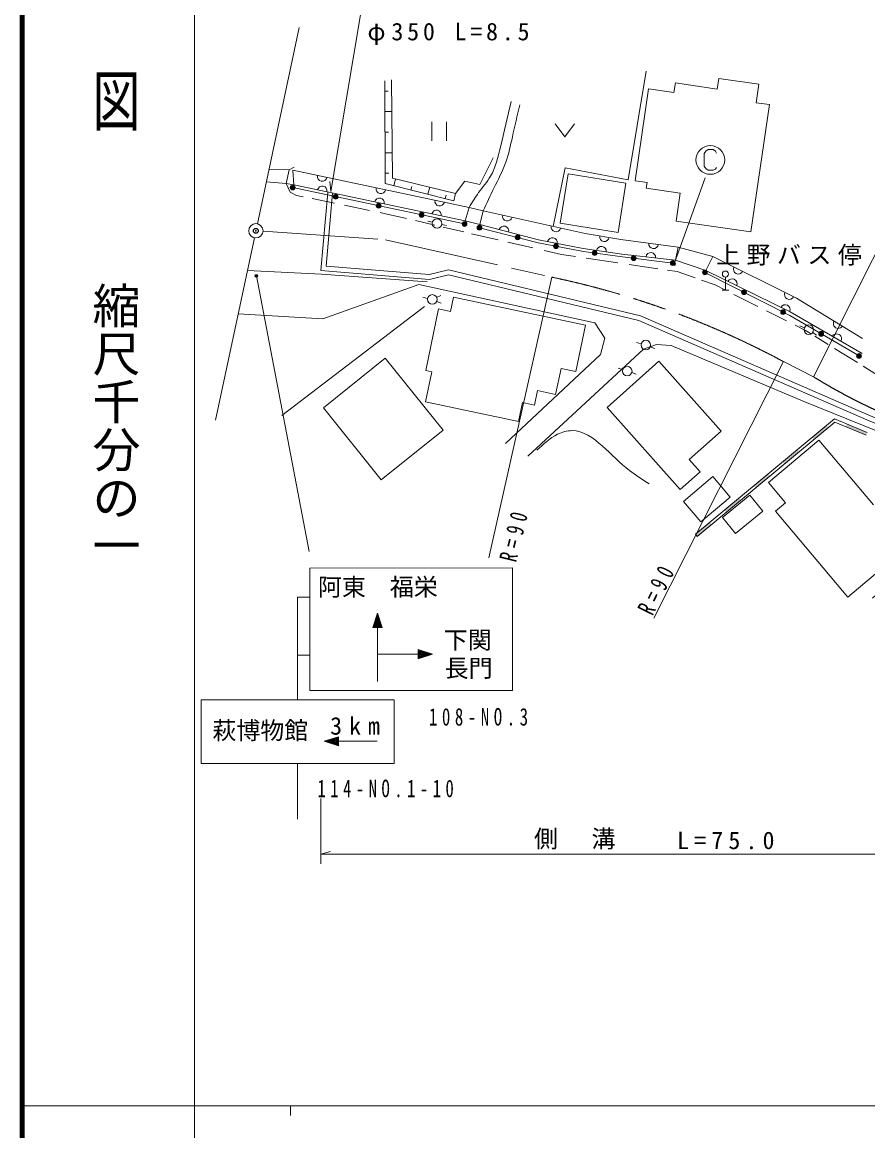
# Model space of a CAD drawing. Units: millimetres, scale not verified. Extents: x 40000 to 680000, y 20000 to 380000.
# Drawn here: x 40000 to 128247, y 202409 to 318088 of the extents above; entities that cross this region are included whole.
import ezdxf
from ezdxf.enums import TextEntityAlignment as Align

# ---------------------------------------------------------------- set-up
doc = ezdxf.new("R2010")
doc.units = ezdxf.units.MM
doc.header["$LTSCALE"] = 1000
doc.header["$PDMODE"] = 32
doc.header["$PDSIZE"] = 500
doc.linetypes.add('CHAIN', pattern=[18.5, 12, -1.5, 3.5, -1.5])
for name, color, linetype, lineweight in [('M-BGD', 7, 'Continuous', 13), ('M-BMK', 2, 'CHAIN', 13), ('M-BMK-SRVR', 3, 'Continuous', 13), ('M-STR-HTXT', 7, 'Continuous', 13), ('M-STR-STRC', 7, 'Continuous', 13), ('M-TTL', 2, 'Continuous', 140), ('M-TTL-BAND', 7, 'Continuous', 13)]:
    doc.layers.add(name, color=color, linetype=linetype, lineweight=lineweight)
doc.layers.add('M-BGD-HTXT', color=7, linetype='Continuous')
doc.layers.add('M-OTRS', color=6, linetype='Continuous')
doc.styles.add('@ＭＳ ゴシック', font='')
doc.styles.add('ＭＳ ゴシック', font='')
doc.styles.get('@ＭＳ ゴシック').set_extended_font_data('@MS Gothic')
doc.styles.get('ＭＳ ゴシック').set_extended_font_data('MS Gothic')

msp = doc.modelspace()

# ---------------------------------------------------------------- hatches: boundary and pattern name
at = {"layer": 'M-BGD'}
for points in [[(123943, 276007), (122422, 274745), (122613, 274514), (124134, 275777)], [(128175, 275277), (126049, 276157), (125934, 275880), (128060, 275000)], [(120901, 273483), (119381, 272221), (119572, 271990), (121093, 273252)], [(117860, 270959), (116339, 269697), (116531, 269466), (118052, 270728)], [(114819, 268435), (113298, 267173), (113490, 266942), (115010, 268204)], [(111777, 265911), (110257, 264649), (110448, 264418), (111969, 265680)]]:
    msp.add_hatch(color=256, dxfattribs=at).paths.add_polyline_path(points)

# ---------------------------------------------------------------- linework, layer by layer
for p, q in [((112696, 312214), (116888, 311607)), ((77853, 310905), (78195, 310906)), ((103979, 301532), (105368, 311118)), ((77860, 308758), (78559, 308761)), ((77867, 306612), (78224, 306613)), ((82756, 307692), (82756, 305692)), ((84276, 305693), (84276, 307693)), ((77874, 304466), (78602, 304468)), ((67849, 302676), (65750, 302716)), ((86635, 298762), (68246, 302636)), ((68334, 301117), (68246, 302636)), ((77881, 302319), (78252, 302320)), ((68231, 300830), (86163, 297033)), ((68334, 301117), (86231, 297344)), ((78777, 301022), (78958, 301741)), ((80563, 300573), (80654, 300937)), ((82349, 300125), (82534, 300861)), ((70258, 299684), (72596, 299203)), ((84135, 299677), (84228, 300049)), ((73651, 298986), (76239, 298453)), ((81039, 297378), (83075, 296905)), ((82813, 297209), (82329, 297334)), ((83784, 296972), (84271, 296859)), ((83929, 296707), (86093, 296204)), ((86897, 296017), (89687, 295369)), ((90667, 295141), (93306, 294528)), ((98859, 293456), (102154, 292969)), ((103335, 292795), (106326, 292353)), ((113393, 291479), (113393, 290119)), ((82312, 289272), (81825, 289384)), ((83252, 289372), (83704, 289585)), ((84695, 287914), (85009, 289391)), ((113033, 290119), (113753, 290119)), ((114273, 289677), (116761, 288427)), ((67113, 277049), (81988, 288414)), ((83256, 288957), (83713, 288754)), ((117665, 287973), (119776, 286912)), ((121630, 286197), (121168, 286389)), ((104598, 284537), (104118, 284678)), ((122496, 285711), (122901, 285418)), ((122717, 285321), (124118, 284452)), ((105544, 284214), (106009, 284032)), ((124772, 284047), (127163, 282566)), ((119448, 282670), (122566, 281096)), ((102663, 281835), (102188, 281990)), ((103614, 281525), (104089, 281369)), ((127744, 282206), (129829, 280914)), ((91789, 276431), (82099, 278487)), ((124763, 276688), (110257, 264649)), ((128175, 275277), (124763, 276688)), ((124816, 276342), (110448, 264418)), ((128060, 275000), (124816, 276342)), ((110761, 271171), (108681, 269317)), ((110257, 264649), (110448, 264418))]:
    msp.add_line(p, q, dxfattribs=at)
for points in [[(95414, 296779), (96674, 302907), (103231, 301655), (105125, 312963)], [(85028, 299452), (77884, 301246), (77849, 311978)], [(78526, 312080), (78629, 301821), (85231, 300197)], [(112696, 312214), (112536, 311109), (108160, 311743), (108014, 310735), (105368, 311118)], [(117977, 309489), (116610, 309689), (116888, 311607)], [(117977, 309489), (116051, 296197), (108257, 297326)], [(95637, 307494), (96637, 306134), (97637, 307494)], [(85028, 299452), (85231, 300197), (86179, 301484), (87770, 301145), (89158, 303922)], [(68387, 302945), (67849, 302676), (67546, 301264), (67983, 300356), (68622, 300020), (69329, 299875)], [(65475, 301426), (67546, 301264), (68334, 301117)], [(103979, 301532), (105212, 301353), (105125, 300757), (108679, 300242), (108257, 297326)], [(141351, 271121), (128156, 276607), (104358, 286974), (84497, 291734), (82509, 291247), (71167, 292161), (71897, 300305)], [(141543, 271582), (128352, 277067), (104517, 287450), (84496, 292248), (82469, 291751), (71710, 292619), (72395, 300261)], [(77370, 298220), (77767, 298139), (80109, 297594)], [(108453, 294625), (102481, 295410), (98761, 296039), (88102, 298395)], [(87727, 296643), (93855, 295079), (98575, 294158), (102653, 293600), (107888, 292948)], [(87759, 296973), (93873, 295385), (98548, 294464), (102573, 293884), (108188, 293268)], [(94462, 294259), (96276, 293837), (97729, 293623)], [(127681, 285093), (120818, 289283), (112068, 293630)], [(63500, 292165), (71240, 291808), (82272, 291003)], [(107356, 292201), (108334, 292057), (110221, 291396)], [(111244, 291981), (120112, 287480), (127329, 283259)], [(111325, 292163), (120127, 287868), (127672, 283521)], [(90423, 274110), (100351, 283404), (100818, 285101), (99757, 286719), (81383, 290706), (71368, 287140), (62537, 287650)], [(110874, 291167), (112302, 290667), (113393, 290119)], [(85009, 289391), (98799, 286465), (97774, 281632)], [(82099, 278487), (82760, 281604), (82128, 281738), (83449, 288179), (84695, 287914)], [(120656, 286471), (121738, 285927), (122264, 285601)], [(128743, 257990), (140792, 268854), (139901, 271103), (121485, 278526), (107736, 284338), (106209, 284465), (104851, 283956), (92757, 272795)], [(108681, 269317), (101042, 277888), (106448, 282705), (112940, 275421)], [(97774, 281632), (96234, 281958), (95660, 279251), (93787, 279648), (93466, 278134), (92207, 278401), (91789, 276431)], [(110761, 271171), (109614, 272457), (112940, 275421)], [(128838, 267710), (123132, 274468), (117887, 270040)], [(118613, 267063), (119656, 267944), (117887, 270040)], [(118613, 267063), (126177, 258103), (133457, 264249)]]:
    msp.add_lwpolyline(points, dxfattribs=at)
for points in [[(103006, 301278), (102185, 296158), (96137, 297128), (96959, 302249)], [(86231, 297344), (86635, 298762), (88102, 298395), (87759, 296973)], [(108453, 294625), (112068, 293630), (111325, 292163), (108188, 293268)], [(83919, 275517), (77894, 283039), (71430, 277861), (77455, 270340)], [(109021, 268087), (112075, 270675), (113886, 268539), (110831, 265950)], [(115942, 268728), (113080, 266414), (114424, 264751), (117286, 267064)]]:
    msp.add_lwpolyline(points, close=True, dxfattribs=at)
for centre, radius in [((68231, 300830), 250), ((68231, 300830), 220), ((68231, 300830), 190), ((68231, 300830), 160), ((68231, 300830), 130), ((68231, 300830), 100), ((68231, 300830), 70), ((68231, 300830), 40), ((68231, 300830), 10), ((72714, 299881), 250), ((72714, 299881), 220), ((72714, 299881), 190), ((72714, 299881), 160), ((72714, 299881), 130), ((72714, 299881), 100), ((72714, 299881), 70), ((72714, 299881), 40), ((72714, 299881), 10), ((77197, 298932), 250), ((77197, 298932), 220), ((77197, 298932), 190), ((77197, 298932), 160), ((77197, 298932), 130), ((77197, 298932), 100), ((77197, 298932), 70), ((77197, 298932), 40), ((77197, 298932), 10), ((81680, 297982), 250), ((81680, 297982), 220), ((81680, 297982), 190), ((81680, 297982), 160), ((81680, 297982), 130), ((81680, 297982), 100), ((81680, 297982), 70), ((81680, 297982), 40), ((81680, 297982), 10), ((83297, 297084), 500), ((86163, 297033), 250), ((86163, 297033), 220), ((86163, 297033), 190), ((86163, 297033), 160), ((86163, 297033), 130), ((86163, 297033), 100), ((86163, 297033), 70), ((86163, 297033), 40), ((86163, 297033), 10), ((87727, 296643), 250), ((87727, 296643), 220), ((87727, 296643), 190), ((87727, 296643), 160), ((87727, 296643), 130), ((87727, 296643), 100), ((87727, 296643), 70), ((87727, 296643), 40), ((87727, 296643), 10), ((91704, 295628), 250), ((91704, 295628), 220), ((91704, 295628), 190), ((91704, 295628), 160), ((91704, 295628), 130), ((91704, 295628), 100), ((91704, 295628), 70), ((91704, 295628), 40), ((91704, 295628), 10), ((95706, 294718), 250), ((95706, 294718), 220), ((95706, 294718), 190), ((95706, 294718), 160), ((95706, 294718), 130), ((95706, 294718), 100), ((95706, 294718), 70), ((95706, 294718), 40), ((95706, 294718), 10), ((99746, 293998), 250), ((99746, 293998), 220), ((99746, 293998), 190), ((99746, 293998), 160), ((99746, 293998), 130), ((99746, 293998), 100), ((99746, 293998), 70), ((99746, 293998), 40), ((99746, 293998), 10), ((103815, 293455), 250), ((103815, 293455), 220), ((103815, 293455), 190), ((103815, 293455), 160), ((103815, 293455), 130), ((103815, 293455), 100), ((103815, 293455), 70), ((103815, 293455), 40), ((103815, 293455), 10), ((107888, 292948), 250), ((107888, 292948), 220), ((107888, 292948), 190), ((107888, 292948), 160), ((107888, 292948), 130), ((107888, 292948), 100), ((107888, 292948), 70), ((107888, 292948), 40), ((107888, 292948), 10), ((111244, 291981), 250), ((111244, 291981), 220), ((111244, 291981), 190), ((111244, 291981), 160), ((111244, 291981), 130), ((111244, 291981), 100), ((111244, 291981), 70), ((111244, 291981), 40), ((111244, 291981), 10), ((113393, 291799), 320), ((82799, 289159), 500), ((115325, 289910), 250), ((115325, 289910), 220), ((115325, 289910), 190), ((115325, 289910), 160), ((115325, 289910), 130), ((115325, 289910), 100), ((115325, 289910), 70), ((115325, 289910), 40), ((115325, 289910), 10), ((119406, 287838), 250), ((119406, 287838), 220), ((119406, 287838), 190), ((119406, 287838), 160), ((119406, 287838), 130), ((119406, 287838), 100), ((119406, 287838), 70), ((119406, 287838), 40), ((119406, 287838), 10), ((122091, 286005), 500), ((123379, 285569), 250), ((123379, 285569), 220), ((123379, 285569), 190), ((123379, 285569), 160), ((105078, 284396), 500), ((123379, 285569), 130), ((123379, 285569), 100), ((123379, 285569), 70), ((123379, 285569), 40), ((123379, 285569), 10), ((127329, 283259), 250), ((127329, 283259), 220), ((127329, 283259), 190), ((127329, 283259), 160), ((127329, 283259), 130), ((127329, 283259), 100), ((127329, 283259), 70), ((127329, 283259), 40), ((127329, 283259), 10), ((103139, 281680), 500)]:
    msp.add_circle(centre, radius, dxfattribs=at)
for centre, start, end in [((71310, 301991), 168.10136, 348.10136), ((71317, 300488), 348.09493, 168.09493), ((77440, 300699), 168.10136, 348.10136), ((77283, 299230), 348.09493, 168.09493), ((83248, 297972), 348.09493, 168.09493), ((83570, 299407), 168.10136, 348.10136), ((90630, 297836), 167.53475, 347.53475), ((90276, 296319), 345.44045, 165.44045), ((95686, 296719), 167.53475, 347.53475), ((95327, 295098), 348.85748, 168.85748), ((100762, 295701), 170.41333, 350.41333), ((105886, 294963), 172.51061, 352.51061), ((100445, 294191), 351.8084, 171.8084), ((105604, 293551), 353.73032, 173.73032), ((114727, 292309), 153.57881, 333.57881), ((114097, 290811), 333.98968, 153.98968), ((120044, 289668), 153.57881, 333.57881), ((119639, 288107), 333.98968, 153.98968), ((125148, 286639), 148.5946, 328.5946), ((125000, 285060), 330.0478, 150.0478)]:
    msp.add_arc(centre, 500, start, end, dxfattribs=at)
for points, knots in [([(91019, 309813), (90649, 308232), (90278, 306652), (89903, 305039), (89659, 303993), (89413, 302934), (88887, 302026), (88534, 301416), (88056, 300875), (87635, 300299), (87273, 299804), (86954, 299283), (86635, 298762)], [0, 0, 0, 0, 1, 1, 1, 2, 2, 2, 3, 3, 3, 4, 4, 4, 4]), ([(88102, 298395), (88468, 299191), (88834, 299986), (89226, 300773), (89670, 301666), (90147, 302548), (90478, 303482), (90781, 304335), (90961, 305232), (91155, 306123), (91400, 307247), (91667, 308361), (91933, 309474)], [0, 0, 0, 0, 1, 1, 1, 2, 2, 2, 3, 3, 3, 4, 4, 4, 4]), ([(93718, 273422), (94385, 274051), (95051, 274681), (95879, 275084), (96349, 275313), (96871, 275469), (97376, 275473), (98534, 275480), (99604, 274683), (100535, 273866), (101535, 272988), (102374, 272085), (103361, 271317), (104003, 270817), (104708, 270374), (105412, 269932)], [0, 0, 0, 0, 1, 1, 1, 2, 2, 2, 3, 3, 3, 4, 4, 4, 5, 5, 5, 5])]:
    msp.add_open_spline(points, degree=3, knots=knots, dxfattribs=at)
at = {"layer": 'M-BMK'}
msp.add_lwpolyline([(65134, 296269), (77909, 295394), (95288, 291476)], dxfattribs=at)
for centre, radius, start, end in [((76862, 203382), 90000, 61.75924, 78.18572), ((154120, 332128), 60000, 238.27107, 257.22453)]:
    msp.add_arc(centre, radius, start, end, dxfattribs=at)
at = {"layer": 'M-BMK-SRVR'}
for p, q in [((68910, 317531), (64542, 297053)), ((64229, 295586), (60172, 276560))]:
    msp.add_line(p, q, dxfattribs=at)
msp.add_circle((64386, 296320), 750, dxfattribs=at)
at = {"layer": 'M-OTRS'}
msp.add_point((64386, 296320), dxfattribs=at)
at = {"layer": 'M-STR-HTXT'}
for p, q in [((122566, 281096), (136082, 307879)), ((72219, 300434), (72108, 301466)), ((95288, 291476), (88690, 262211)), ((105932, 255886), (119448, 282670)), ((71173, 237098), (71174, 230267)), ((71174, 231267), (72174, 231547)), ((71174, 231267), (141548, 231275))]:
    msp.add_line(p, q, dxfattribs=at)
msp.add_lwpolyline([(72219, 300434), (75411, 319492), (93953, 319494)], dxfattribs=at)
at = {"layer": 'M-STR-STRC'}
for p, q in [((111261, 301833), (108039, 292857)), ((64444, 291624), (69940, 262867)), ((91168, 261137), (91170, 248365)), ((68733, 258100), (68735, 247382)), ((70029, 258100), (68733, 258100)), ((77075, 249308), (77074, 256417)), ((70030, 252031), (68734, 252031)), ((77075, 252152), (82809, 252152)), ((91170, 248365), (70030, 248362)), ((77060, 243053), (71520, 243052)), ((68735, 240744), (68736, 234918))]:
    msp.add_line(p, q, dxfattribs=at)
for points in [[(112472, 304435), (112352, 304615), (112112, 304795), (111572, 304795), (111332, 304615), (111152, 304375), (111152, 303055), (111332, 302815), (111572, 302635), (112112, 302635), (112352, 302755), (112472, 302935)], [(70030, 248362), (70029, 261135), (91168, 261137)]]:
    msp.add_lwpolyline(points, dxfattribs=at)
for points in [[(77074, 256417), (76594, 254917), (77554, 254917)], [(77074, 256237), (76684, 254977), (77464, 254977)], [(77074, 256057), (76774, 255037), (77374, 255037)], [(77074, 255877), (76864, 255097), (77284, 255097)], [(77074, 255697), (76954, 255157), (77194, 255157)], [(77074, 255457), (77044, 255217), (77104, 255217)], [(82809, 252152), (81309, 252632), (81309, 251672)], [(82629, 252152), (81369, 252542), (81369, 251762)], [(82449, 252152), (81429, 252452), (81429, 251852)], [(82269, 252152), (81489, 252362), (81489, 251942)], [(82089, 252152), (81549, 252272), (81549, 252032)], [(81849, 252152), (81609, 252182), (81609, 252122)], [(78803, 240745), (58667, 240743), (58666, 247381), (78803, 247383)], [(71520, 243052), (73020, 242572), (73020, 243532)], [(71700, 243052), (72960, 242662), (72960, 243442)], [(71880, 243052), (72900, 242752), (72900, 243352)], [(72060, 243052), (72840, 242842), (72840, 243262)], [(72240, 243052), (72780, 242932), (72780, 243172)], [(72480, 243052), (72720, 243022), (72720, 243082)]]:
    msp.add_lwpolyline(points, close=True, dxfattribs=at)
for centre, radius in [((111812, 303715), 1500), ((108039, 292857), 150), ((108039, 292857), 90), ((108039, 292857), 30), ((64444, 291624), 150), ((64444, 291624), 90), ((64444, 291624), 30)]:
    msp.add_circle(centre, radius, dxfattribs=at)
at = {"layer": 'M-TTL'}
msp.add_line((40000, 380000), (40000, 20000), dxfattribs=at)
at = {"layer": 'M-TTL-BAND'}
for p, q in [((58000, 370000), (58000, 20000)), ((40000, 205000), (579000, 205000)), ((68000, 205000), (68000, 204000))]:
    msp.add_line(p, q, dxfattribs=at)

# ---------------------------------------------------------------- texts
at = {"layer": 'M-BGD-HTXT', "insert": (112411, 292686), "char_height": 1833, "attachment_point": 7, "rotation": 0.006, "style": 'ＭＳ ゴシック'}
msp.add_mtext('\\T1.27;上野バス停\\~', dxfattribs=at)
at = {"layer": 'M-STR-HTXT', "char_height": 1833, "attachment_point": 7, "style": 'ＭＳ ゴシック'}
for s, insert, rotation in [('\\T1.32;φ350\\~L=8.5', (76029, 315694), 0.006), ('\\T1.65;\\W0.7;R=90', (91570, 261653), 76.206), ('\\T1.65;\\W0.7;R=90', (105815, 256060), 63.606), ('\\T1.2;側\u3000溝', (93409, 231769), 0.006), ('\\T1.43;L=75.0', (108344, 231771), 0.006)]:
    msp.add_mtext(s, dxfattribs=dict(at, insert=insert, rotation=rotation))
at = {"layer": 'M-STR-STRC', "style": 'ＭＳ ゴシック'}
for s, p in [('阿東\u3000福栄', (70866, 257695)), ('下関', (83993, 252153)), ('長門', (84088, 249215)), ('萩博物館', (59852, 242714))]:
    msp.add_text(s, height=1833, rotation=0.006, dxfattribs=at).set_placement(p, align=Align.BOTTOM_LEFT)
at = {"layer": 'M-STR-STRC', "char_height": 1833, "attachment_point": 7, "rotation": 0.006, "style": 'ＭＳ ゴシック'}
for s, insert in [('\\T1.55;\\W0.7;108-NO.3', (82449, 244662)), ('\\T1.58;3km', (72139, 243715)), ('\\T1.53;\\W0.7;114-NO.1-10', (70815, 237188))]:
    msp.add_mtext(s, dxfattribs=dict(at, insert=insert))
at = {"layer": 'M-TTL-BAND', "style": '@ＭＳ ゴシック', "width": 1.4}
msp.add_text('平  面  図', height=3666, rotation=270, dxfattribs=at).set_placement((49777, 306475), align=Align.MIDDLE_RIGHT)
at = {"layer": 'M-TTL-BAND', "style": '@ＭＳ ゴシック'}
msp.add_text('縮尺千分の一', height=3666, rotation=270, dxfattribs=at).set_placement((49777, 261030), align=Align.MIDDLE_RIGHT)

doc.saveas('drawing.dxf')
